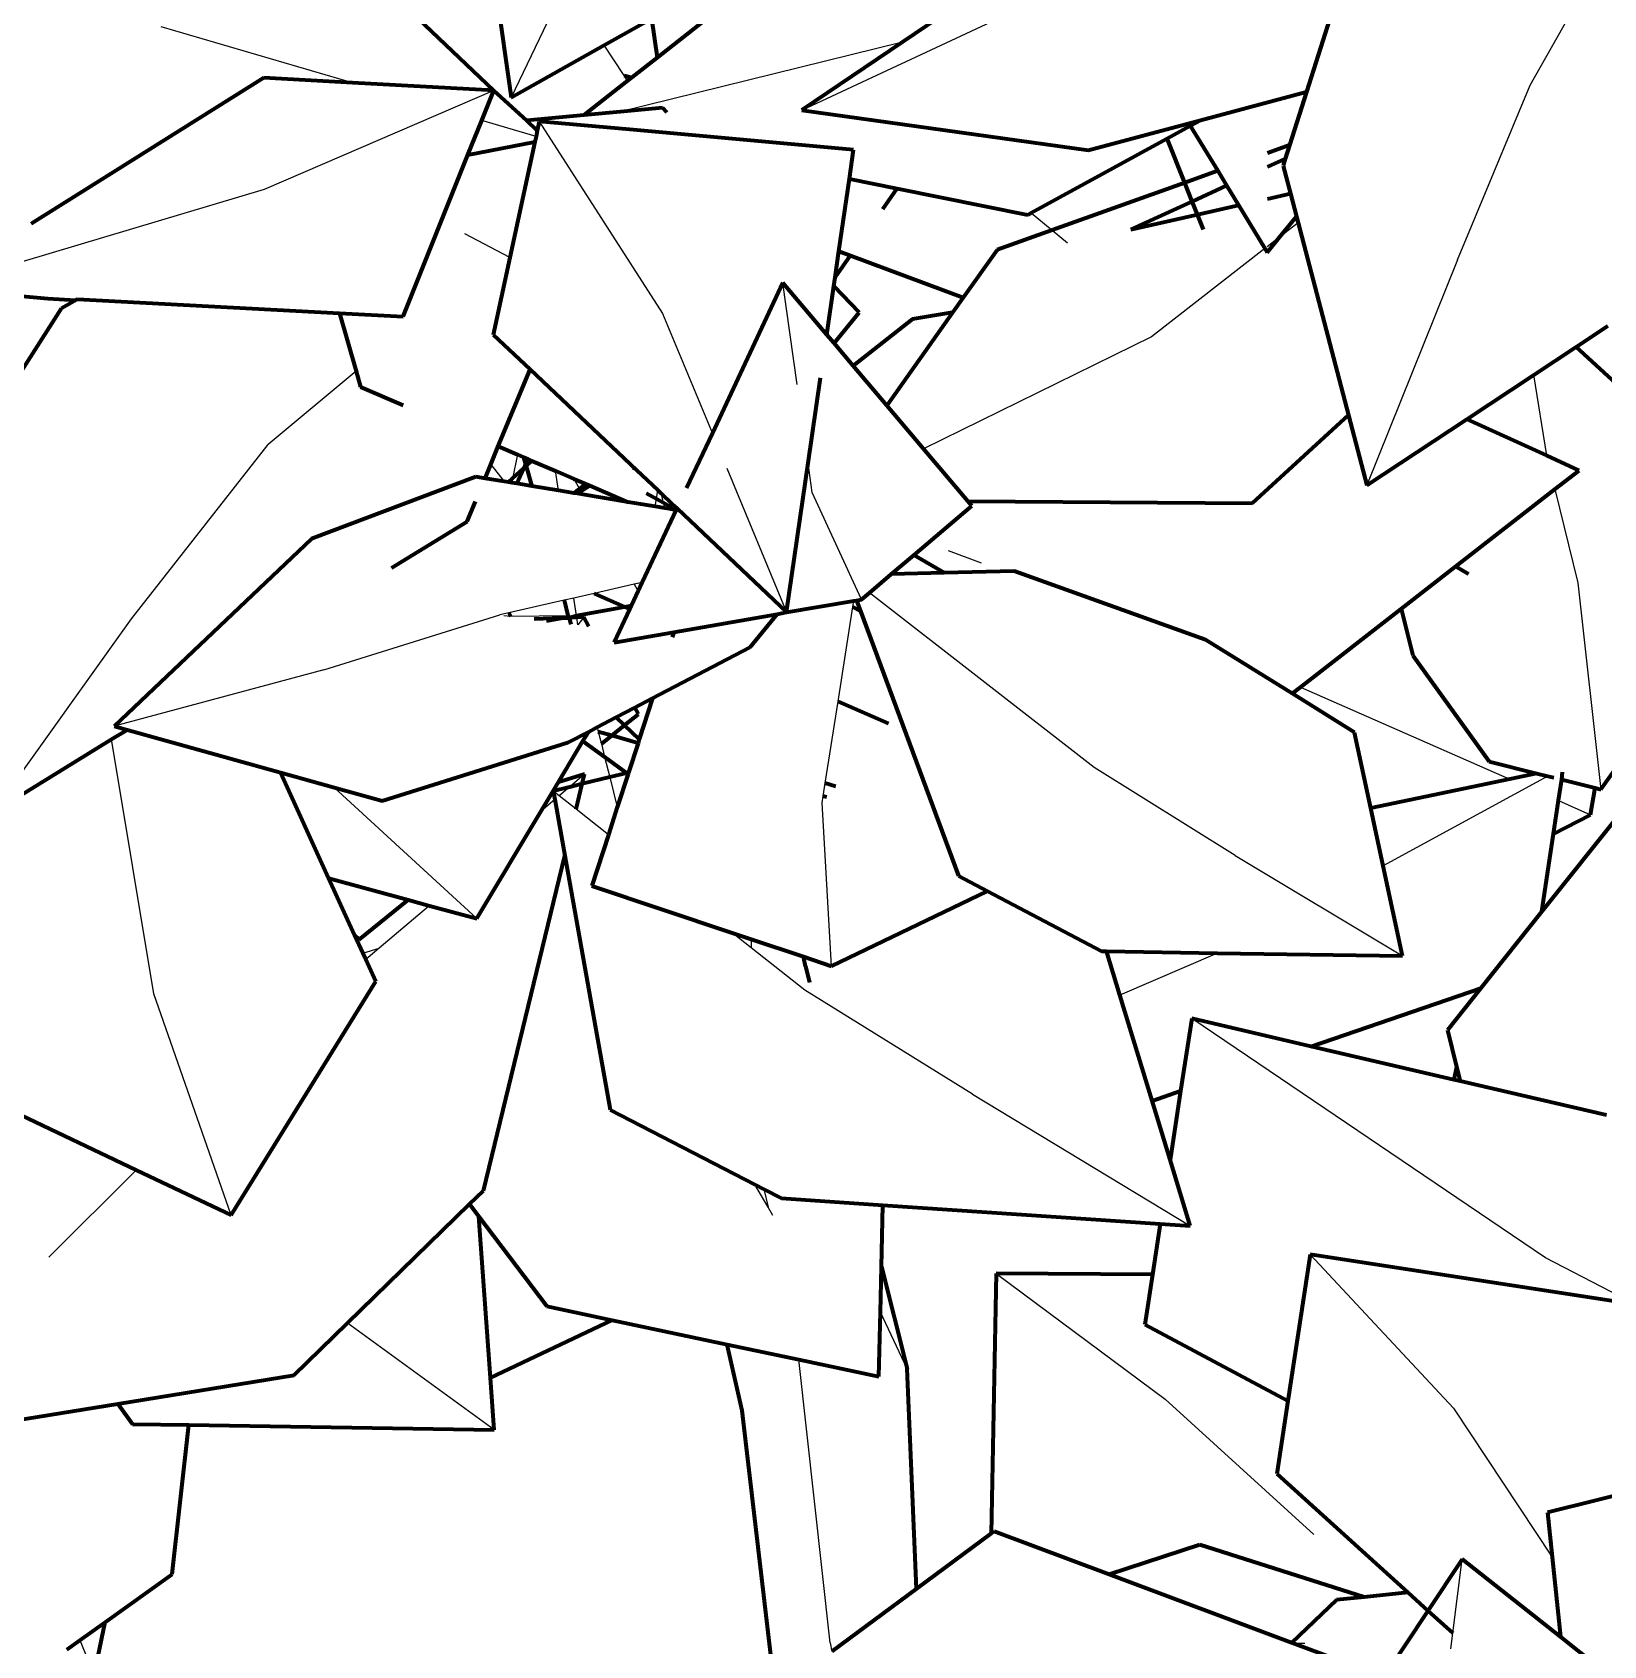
# Model space of a CAD drawing. Header units: millimetres. Extents: x 4307 to 31003, y 2809 to 20009.
# Drawn here: x 7200.2 to 7263.4, y 7876.2 to 7941.1 of the extents above; entities that cross this region are included whole.
import ezdxf

# ---------------------------------------------------------------- set-up
doc = ezdxf.new("R2010")
doc.units = ezdxf.units.MM
doc.layers.add('ProfileEdges', color=7, linetype='Continuous')

msp = doc.modelspace()

# ---------------------------------------------------------------- linework, layer by layer
for p, q in [((7225.941, 7951.994), (7219.493, 7938.483)), ((7260.46, 7938.98), (7266.814, 7950.23)), ((7231.174, 7937.982), (7239.196, 7941.721)), ((7213.11, 7939.08), (7205.415, 7941.33)), ((7224.031, 7939.371), (7223.231, 7940.587)), ((7235.22, 7940.715), (7223.866, 7937.911)), ((7224.171, 7939.158), (7224.031, 7939.371)), ((7257.543, 7931.964), (7260.46, 7938.98)), ((7218.789, 7938.772), (7209.553, 7934.791)), ((7220.49, 7936.923), (7218.305, 7937.562)), ((7220.62, 7937.525), (7225.58, 7929.8)), ((7209.553, 7934.791), (7195.901, 7930.713)), ((7240.392, 7933.843), (7241.239, 7933.15)), ((7241.239, 7933.15), (7241.864, 7932.638)), ((7251.126, 7933.448), (7250.388, 7932.873)), ((7219.44, 7932.057), (7217.633, 7933.007)), ((7250.388, 7932.873), (7249.892, 7932.487)), ((7249.796, 7932.413), (7245.229, 7928.859)), ((7257.543, 7931.964), (7253.889, 7922.893)), ((7230.989, 7926.953), (7230.419, 7931.028)), ((7225.58, 7929.8), (7227.579, 7924.981)), ((7245.229, 7928.859), (7236.073, 7924.353)), ((7213.257, 7927.484), (7209.72, 7924.54)), ((7261.127, 7924.085), (7260.609, 7927.336)), ((7204.22, 7917.527), (7209.72, 7924.54)), ((7219.74, 7924.134), (7219.549, 7923.171)), ((7218.67, 7923.732), (7219.206, 7923.046)), ((7221.389, 7922.683), (7221.276, 7923.473)), ((7224.372, 7923.538), (7224.523, 7923.504)), ((7228.161, 7923.576), (7230.561, 7917.789)), ((7231.597, 7922.6), (7231.431, 7923.785)), ((7219.549, 7923.171), (7219.514, 7922.995)), ((7222.006, 7923.159), (7222.239, 7922.752)), ((7222.239, 7922.752), (7222.297, 7922.651)), ((7225.327, 7922.35), (7225.382, 7922.691)), ((7261.449, 7922.733), (7262.372, 7918.97)), ((7222.297, 7922.651), (7222.372, 7922.52)), ((7225.276, 7922.038), (7225.327, 7922.35)), ((7225.501, 7922.578), (7225.604, 7922.197)), ((7225.604, 7922.197), (7225.664, 7921.973)), ((7233.57, 7918.297), (7231.597, 7922.6)), ((7238.402, 7919.764), (7237.071, 7920.261)), ((7224.439, 7918.915), (7222.824, 7918.546)), ((7224.763, 7918.989), (7224.439, 7918.915)), ((7224.439, 7918.915), (7224.598, 7918.637)), ((7262.372, 7918.97), (7263.304, 7910.668)), ((7221.616, 7918.27), (7219.394, 7917.762)), ((7222.007, 7918.359), (7221.616, 7918.27)), ((7222.824, 7918.546), (7222.007, 7918.359)), ((7222.112, 7917.658), (7222.007, 7918.359)), ((7233.227, 7918.005), (7233.264, 7918.244)), ((7242.929, 7911.545), (7233.895, 7918.573)), ((7198.678, 7909.769), (7204.22, 7917.527)), ((7211.957, 7915.467), (7219.041, 7917.681)), ((7219.394, 7917.762), (7219.041, 7917.681)), ((7219.194, 7917.662), (7219.459, 7917.627)), ((7219.459, 7917.627), (7221.767, 7917.658)), ((7222.124, 7917.574), (7222.112, 7917.658)), ((7222.168, 7917.278), (7222.124, 7917.574)), ((7222.413, 7917.586), (7222.168, 7917.278)), ((7232.632, 7914.206), (7233.227, 7918.005)), ((7211.957, 7915.467), (7203.529, 7913.203)), ((7251.223, 7914.777), (7259.636, 7911.08)), ((7232.116, 7910.912), (7232.632, 7914.206)), ((7222.948, 7913.163), (7222.993, 7912.986)), ((7222.993, 7912.986), (7223.117, 7912.492)), ((7205.123, 7902.441), (7203.428, 7912.681)), ((7223.117, 7912.492), (7223.249, 7911.969)), ((7223.249, 7911.969), (7223.455, 7911.154)), ((7222.443, 7911.272), (7221.833, 7910.756)), ((7223.455, 7911.154), (7223.758, 7909.95)), ((7248.6, 7908.005), (7242.929, 7911.545)), ((7261.172, 7911.198), (7254.546, 7907.596)), ((7212.377, 7910.741), (7218.105, 7905.472)), ((7221.423, 7910.409), (7221.185, 7910.597)), ((7221.833, 7910.756), (7221.423, 7910.409)), ((7222.103, 7909.87), (7221.423, 7910.409)), ((7231.993, 7910.121), (7232.035, 7910.391)), ((7232.035, 7910.391), (7232.116, 7910.912)), ((7221.245, 7910.258), (7220.693, 7909.791)), ((7223.4, 7908.843), (7222.103, 7909.87)), ((7232.375, 7903.561), (7231.993, 7910.121)), ((7261.593, 7910.219), (7262.89, 7909.649)), ((7248.6, 7908.005), (7255.322, 7903.97)), ((7216.162, 7905.954), (7214.179, 7904.275)), ((7229.142, 7904.294), (7228.377, 7904.901)), ((7229.142, 7904.644), (7229.142, 7904.294)), ((7213.527, 7904.081), (7214.179, 7904.275)), ((7214.179, 7904.275), (7213.645, 7903.823)), ((7231.292, 7902.592), (7229.142, 7904.294)), ((7247.886, 7904.086), (7243.966, 7902.389)), ((7238.041, 7898.412), (7231.292, 7902.592)), ((7208.238, 7893.545), (7205.123, 7902.441)), ((7261.073, 7891.834), (7246.853, 7901.449)), ((7238.041, 7898.412), (7246.787, 7893.121)), ((7204.417, 7895.361), (7200.898, 7891.853)), ((7229.817, 7893.868), (7229.291, 7894.777)), ((7229.651, 7894.591), (7229.817, 7893.868)), ((7230.011, 7893.533), (7229.817, 7893.868)), ((7257.374, 7885.784), (7251.612, 7891.968)), ((7268.152, 7888.153), (7261.073, 7891.834)), ((7238.988, 7891.195), (7245.781, 7886.147)), ((7235.418, 7887.364), (7234.334, 7889.639)), ((7218.802, 7884.915), (7212.907, 7889.197)), ((7232.309, 7876.345), (7231.056, 7887.736)), ((7245.781, 7886.147), (7251.756, 7880.706)), ((7257.374, 7885.784), (7261.344, 7879.791)), ((7257.346, 7876.735), (7257.728, 7879.714)), ((7257.266, 7876.112), (7257.346, 7876.735)), ((7202.147, 7876.453), (7202.729, 7875.047)), ((7232.309, 7876.345), (7232.388, 7875.997)), ((7250.908, 7876.338), (7251.395, 7876.333))]:
    msp.add_line(p, q)
at = {"layer": 'ProfileEdges', "lineweight": 211}
for p, q in [((7246.339, 7948.224), (7235.22, 7940.715)), ((7218.14, 7947.896), (7219.493, 7938.483)), ((7218.789, 7938.772), (7213.507, 7943.803)), ((7228.015, 7942.172), (7225.373, 7940.1)), ((7252.687, 7942.564), (7251.467, 7938.711)), ((7223.231, 7940.587), (7225.141, 7941.661)), ((7225.373, 7940.1), (7225.141, 7941.661)), ((7219.493, 7938.483), (7223.231, 7940.587)), ((7235.22, 7940.715), (7231.174, 7937.982)), ((7225.373, 7940.1), (7224.347, 7939.296)), ((7209.55, 7939.274), (7200.198, 7933.408)), ((7213.11, 7939.08), (7209.55, 7939.274)), ((7218.789, 7938.772), (7213.11, 7939.08)), ((7224.171, 7939.158), (7222.408, 7937.774)), ((7224.031, 7939.371), (7224.347, 7939.296)), ((7224.347, 7939.296), (7224.171, 7939.158)), ((7218.305, 7937.562), (7218.789, 7938.772)), ((7220.115, 7937.559), (7218.789, 7938.772)), ((7247.218, 7937.572), (7251.467, 7938.711)), ((7251.467, 7938.711), (7250.787, 7936.564)), ((7222.408, 7937.774), (7220.115, 7937.559)), ((7223.866, 7937.911), (7222.408, 7937.774)), ((7225.569, 7938.071), (7223.866, 7937.911)), ((7225.747, 7937.885), (7225.569, 7938.071)), ((7231.174, 7937.982), (7242.706, 7936.363)), ((7217.75, 7936.179), (7218.305, 7937.562)), ((7220.541, 7937.157), (7220.115, 7937.559)), ((7220.541, 7937.157), (7220.49, 7936.923)), ((7220.62, 7937.525), (7220.541, 7937.157)), ((7224.26, 7937.194), (7220.62, 7937.525)), ((7233.259, 7936.378), (7224.26, 7937.194)), ((7242.706, 7936.363), (7247.218, 7937.572)), ((7245.864, 7936.833), (7246.796, 7937.342)), ((7246.796, 7937.342), (7247.218, 7937.572)), ((7246.796, 7937.342), (7247.898, 7935.531)), ((7217.75, 7936.179), (7220.443, 7936.703)), ((7220.443, 7936.703), (7219.44, 7932.057)), ((7220.49, 7936.923), (7220.443, 7936.703)), ((7233.091, 7935.217), (7233.259, 7936.378)), ((7240.392, 7933.843), (7245.864, 7936.833)), ((7246.576, 7935.058), (7245.864, 7936.833)), ((7250.787, 7936.564), (7249.901, 7936.247)), ((7250.787, 7936.564), (7250.614, 7936.018)), ((7216.892, 7934.036), (7217.75, 7936.179)), ((7250.614, 7936.018), (7249.899, 7935.692)), ((7250.614, 7936.018), (7250.526, 7935.74)), ((7250.526, 7935.74), (7250.818, 7934.624)), ((7232.669, 7932.311), (7233.091, 7935.217)), ((7233.091, 7935.217), (7235.007, 7934.831)), ((7246.576, 7935.058), (7241.239, 7933.15)), ((7247.898, 7935.531), (7246.576, 7935.058)), ((7246.876, 7934.311), (7246.576, 7935.058)), ((7247.898, 7935.531), (7248.257, 7934.942)), ((7234.427, 7933.998), (7235.007, 7934.831)), ((7235.007, 7934.831), (7240.265, 7933.774)), ((7248.257, 7934.942), (7246.876, 7934.311)), ((7248.257, 7934.942), (7248.736, 7934.156)), ((7249.896, 7934.416), (7250.818, 7934.624)), ((7250.818, 7934.624), (7251.059, 7933.705)), ((7216.436, 7932.898), (7216.892, 7934.036)), ((7240.265, 7933.774), (7240.392, 7933.843)), ((7246.876, 7934.311), (7244.401, 7933.181)), ((7244.401, 7933.181), (7247.087, 7933.785)), ((7247.087, 7933.785), (7246.876, 7934.311)), ((7247.087, 7933.785), (7248.736, 7934.156)), ((7247.332, 7933.174), (7247.087, 7933.785)), ((7248.736, 7934.156), (7249.796, 7932.413)), ((7241.239, 7933.15), (7239.03, 7932.361)), ((7250.388, 7932.873), (7251.059, 7933.705)), ((7251.059, 7933.705), (7251.126, 7933.448)), ((7251.126, 7933.448), (7253.151, 7925.715)), ((7215.147, 7929.682), (7216.436, 7932.898)), ((7249.891, 7932.258), (7250.388, 7932.873)), ((7219.44, 7932.057), (7218.769, 7928.95)), ((7232.514, 7931.247), (7232.669, 7932.311)), ((7232.514, 7931.247), (7233.134, 7932.138)), ((7232.669, 7932.311), (7233.134, 7932.138)), ((7233.134, 7932.138), (7237.669, 7930.443)), ((7239.03, 7932.361), (7237.669, 7930.443)), ((7249.796, 7932.413), (7249.891, 7932.258)), ((7232.464, 7930.901), (7232.514, 7931.247)), ((7199.828, 7930.502), (7200.857, 7930.404)), ((7230.419, 7931.028), (7227.579, 7924.981)), ((7232.181, 7928.949), (7230.419, 7931.028)), ((7232.181, 7928.949), (7232.464, 7930.901)), ((7233.477, 7929.848), (7232.464, 7930.901)), ((7201.401, 7930.001), (7196.724, 7922.686)), ((7200.857, 7930.404), (7201.987, 7930.342)), ((7201.987, 7930.342), (7201.401, 7930.001)), ((7202.057, 7930.383), (7201.987, 7930.342)), ((7202.057, 7930.383), (7212.592, 7929.818)), ((7232.472, 7928.605), (7233.477, 7929.848)), ((7237.237, 7929.835), (7234.589, 7926.106)), ((7237.237, 7929.835), (7235.629, 7929.577)), ((7237.669, 7930.443), (7237.237, 7929.835)), ((7212.592, 7929.818), (7213.257, 7927.484)), ((7212.592, 7929.818), (7215.147, 7929.682)), ((7235.629, 7929.577), (7233.24, 7927.698)), ((7262.307, 7928.459), (7263.585, 7929.304)), ((7218.769, 7928.95), (7220.25, 7927.547)), ((7232.472, 7928.605), (7232.181, 7928.949)), ((7233.24, 7927.698), (7232.472, 7928.605)), ((7260.609, 7927.336), (7262.307, 7928.459)), ((7267.507, 7923.696), (7262.307, 7928.459)), ((7213.257, 7927.484), (7213.438, 7926.848)), ((7218.973, 7924.465), (7220.25, 7927.547)), ((7220.25, 7927.547), (7224.523, 7923.504)), ((7234.589, 7926.106), (7233.24, 7927.698)), ((7257.913, 7925.554), (7260.609, 7927.336)), ((7213.438, 7926.848), (7215.154, 7926.109)), ((7231.431, 7923.785), (7231.928, 7927.211)), ((7236.073, 7924.353), (7234.589, 7926.106)), ((7249.294, 7922.178), (7253.151, 7925.715)), ((7253.151, 7925.715), (7253.889, 7922.893)), ((7253.889, 7922.893), (7257.913, 7925.554)), ((7261.127, 7924.085), (7257.913, 7925.554)), ((7227.579, 7924.981), (7226.543, 7922.776)), ((7218.67, 7923.732), (7218.973, 7924.465)), ((7218.973, 7924.465), (7219.74, 7924.134)), ((7219.74, 7924.134), (7219.986, 7924.029)), ((7219.986, 7924.029), (7220.068, 7923.738)), ((7219.986, 7924.029), (7220.163, 7923.952)), ((7237.854, 7922.25), (7236.073, 7924.353)), ((7262.425, 7923.492), (7261.127, 7924.085)), ((7218.439, 7923.173), (7218.67, 7923.732)), ((7219.549, 7923.171), (7219.999, 7923.584)), ((7219.999, 7923.584), (7219.722, 7922.96)), ((7220.068, 7923.738), (7219.999, 7923.584)), ((7219.999, 7923.584), (7220.088, 7923.666)), ((7220.163, 7923.952), (7220.068, 7923.738)), ((7220.068, 7923.738), (7220.088, 7923.666)), ((7220.088, 7923.666), (7220.325, 7923.883)), ((7220.088, 7923.666), (7220.316, 7922.862)), ((7220.163, 7923.952), (7220.325, 7923.883)), ((7220.325, 7923.883), (7221.276, 7923.473)), ((7221.276, 7923.473), (7222.006, 7923.159)), ((7224.523, 7923.504), (7225.382, 7922.691)), ((7230.561, 7917.789), (7231.431, 7923.785)), ((7261.449, 7922.733), (7262.425, 7923.492)), ((7218.066, 7923.235), (7211.458, 7920.744)), ((7218.439, 7923.173), (7218.066, 7923.235)), ((7219.206, 7923.046), (7218.439, 7923.173)), ((7219.381, 7923.017), (7219.206, 7923.046)), ((7219.381, 7923.017), (7219.549, 7923.171)), ((7219.514, 7922.995), (7219.381, 7923.017)), ((7219.722, 7922.96), (7219.514, 7922.995)), ((7220.316, 7922.862), (7219.722, 7922.96)), ((7221.389, 7922.683), (7220.316, 7922.862)), ((7222.012, 7922.58), (7221.389, 7922.683)), ((7222.006, 7923.159), (7222.496, 7922.947)), ((7222.012, 7922.58), (7222.239, 7922.752)), ((7222.239, 7922.752), (7222.496, 7922.947)), ((7222.297, 7922.651), (7222.651, 7922.881)), ((7222.496, 7922.947), (7222.651, 7922.881)), ((7222.651, 7922.881), (7224.19, 7922.218)), ((7225.382, 7922.691), (7225.501, 7922.578)), ((7257.455, 7919.626), (7261.449, 7922.733)), ((7217.722, 7921.444), (7218.053, 7922.243)), ((7222.152, 7922.557), (7222.012, 7922.58)), ((7222.152, 7922.557), (7222.297, 7922.651)), ((7222.372, 7922.52), (7222.152, 7922.557)), ((7224.19, 7922.218), (7222.372, 7922.52)), ((7225.276, 7922.038), (7224.19, 7922.218)), ((7224.917, 7922.575), (7225.327, 7922.35)), ((7225.664, 7921.973), (7225.276, 7922.038)), ((7225.327, 7922.35), (7225.604, 7922.197)), ((7225.501, 7922.578), (7225.98, 7922.124)), ((7225.604, 7922.197), (7225.879, 7922.046)), ((7225.764, 7921.957), (7225.879, 7922.046)), ((7225.879, 7922.046), (7225.98, 7922.124)), ((7225.879, 7922.046), (7225.982, 7921.989)), ((7225.98, 7922.124), (7226.059, 7922.05)), ((7226.059, 7922.05), (7225.982, 7921.989)), ((7226.059, 7922.05), (7226.158, 7921.956)), ((7235.677, 7920.085), (7238.01, 7922.066)), ((7237.854, 7922.25), (7249.294, 7922.178)), ((7238.01, 7922.066), (7237.854, 7922.25)), ((7214.676, 7919.576), (7217.722, 7921.444)), ((7226.129, 7921.896), (7224.763, 7918.989)), ((7225.764, 7921.957), (7225.664, 7921.973)), ((7225.911, 7921.933), (7225.764, 7921.957)), ((7225.982, 7921.989), (7225.911, 7921.933)), ((7226.129, 7921.896), (7225.911, 7921.933)), ((7226.158, 7921.956), (7226.129, 7921.896)), ((7226.158, 7921.956), (7230.561, 7917.789)), ((7211.458, 7920.744), (7203.529, 7913.203)), ((7234.768, 7919.314), (7235.677, 7920.085)), ((7236.895, 7919.368), (7235.677, 7920.085)), ((7255.276, 7917.93), (7257.455, 7919.626)), ((7257.974, 7919.319), (7257.455, 7919.626)), ((7224.763, 7918.989), (7224.598, 7918.637)), ((7233.895, 7918.573), (7234.768, 7919.314)), ((7236.895, 7919.368), (7234.768, 7919.314)), ((7239.711, 7919.438), (7236.895, 7919.368)), ((7247.408, 7916.677), (7239.711, 7919.438)), ((7221.616, 7918.27), (7221.767, 7917.658)), ((7222.824, 7918.546), (7224.044, 7918.006)), ((7224.598, 7918.637), (7224.325, 7918.056)), ((7230.561, 7917.789), (7233.264, 7918.244)), ((7233.264, 7918.244), (7233.373, 7918.263)), ((7233.373, 7918.263), (7233.57, 7918.297)), ((7233.373, 7918.263), (7233.53, 7917.838)), ((7233.57, 7918.297), (7233.895, 7918.573)), ((7219.394, 7917.762), (7219.459, 7917.627)), ((7221.506, 7917.548), (7220.417, 7917.504)), ((7220.907, 7917.44), (7221.506, 7917.548)), ((7221.506, 7917.548), (7221.816, 7917.561)), ((7221.767, 7917.658), (7221.804, 7917.602)), ((7221.804, 7917.602), (7221.816, 7917.561)), ((7221.816, 7917.561), (7222.112, 7917.658)), ((7222.124, 7917.574), (7221.816, 7917.561)), ((7221.816, 7917.561), (7221.886, 7917.314)), ((7222.112, 7917.658), (7224.044, 7918.006)), ((7222.413, 7917.586), (7222.124, 7917.574)), ((7222.619, 7917.22), (7222.413, 7917.586)), ((7224.257, 7917.911), (7223.63, 7916.576)), ((7224.044, 7918.006), (7224.325, 7918.056)), ((7224.044, 7918.006), (7224.257, 7917.911)), ((7224.325, 7918.056), (7224.257, 7917.911)), ((7226.036, 7916.993), (7230.183, 7917.711)), ((7229.099, 7916.383), (7230.183, 7917.711)), ((7230.183, 7917.711), (7230.561, 7917.789)), ((7233.227, 7918.005), (7233.53, 7917.838)), ((7233.53, 7917.838), (7237.478, 7907.185)), ((7251.223, 7914.777), (7255.276, 7917.93)), ((7255.276, 7917.93), (7255.742, 7916.054)), ((7223.63, 7916.576), (7226.036, 7916.993)), ((7226.036, 7916.993), (7225.969, 7916.787)), ((7263.304, 7910.668), (7267.848, 7917.037)), ((7225.174, 7914.329), (7229.099, 7916.383)), ((7250.886, 7914.515), (7247.408, 7916.677)), ((7255.742, 7916.054), (7258.813, 7911.784)), ((7224.458, 7913.954), (7225.174, 7914.329)), ((7225.174, 7914.329), (7224.642, 7912.684)), ((7250.886, 7914.515), (7251.223, 7914.777)), ((7253.398, 7912.953), (7250.886, 7914.515)), ((7223.712, 7913.564), (7224.458, 7913.954)), ((7224.05, 7913.245), (7224.605, 7913.694)), ((7224.605, 7913.694), (7224.458, 7913.954)), ((7232.632, 7914.206), (7234.655, 7913.31)), ((7203.428, 7912.681), (7204.046, 7913.06)), ((7203.529, 7913.203), (7204.046, 7913.06)), ((7204.046, 7913.06), (7210.21, 7911.344)), ((7221.773, 7912.549), (7222.607, 7912.985)), ((7222.376, 7912.599), (7222.607, 7912.985)), ((7222.607, 7912.985), (7222.948, 7913.163)), ((7222.948, 7913.163), (7223.712, 7913.564)), ((7223.536, 7912.83), (7222.993, 7912.986)), ((7223.536, 7912.83), (7224.05, 7913.245)), ((7224.05, 7913.245), (7223.712, 7913.564)), ((7224.642, 7912.684), (7224.05, 7913.245)), ((7254.051, 7909.905), (7253.398, 7912.953)), ((7198.678, 7909.769), (7203.428, 7912.681)), ((7214.308, 7910.204), (7221.773, 7912.549)), ((7221.395, 7910.963), (7222.376, 7912.599)), ((7222.376, 7912.599), (7223.249, 7911.969)), ((7223.117, 7912.492), (7223.536, 7912.83)), ((7224.592, 7912.527), (7223.536, 7912.83)), ((7224.592, 7912.527), (7224.207, 7911.339)), ((7224.642, 7912.684), (7224.592, 7912.527)), ((7223.249, 7911.969), (7224.144, 7911.323)), ((7258.813, 7911.784), (7260.726, 7911.309)), ((7210.21, 7911.344), (7212.377, 7910.741)), ((7212.151, 7907.093), (7210.21, 7911.344)), ((7222.443, 7911.272), (7221.395, 7910.963)), ((7222.349, 7910.883), (7222.443, 7911.272)), ((7223.455, 7911.154), (7222.349, 7910.883)), ((7224.144, 7911.323), (7223.455, 7911.154)), ((7224.191, 7911.289), (7223.758, 7909.95)), ((7224.207, 7911.339), (7224.144, 7911.323)), ((7224.144, 7911.323), (7224.191, 7911.289)), ((7224.207, 7911.339), (7224.191, 7911.289)), ((7259.636, 7911.08), (7254.051, 7909.905)), ((7260.726, 7911.309), (7259.636, 7911.08)), ((7260.726, 7911.309), (7261.172, 7911.198)), ((7261.172, 7911.198), (7261.406, 7911.14)), ((7261.593, 7910.219), (7261.731, 7911.059)), ((7261.731, 7911.059), (7261.764, 7911.37)), ((7261.731, 7911.059), (7263.069, 7910.727)), ((7212.377, 7910.741), (7214.308, 7910.204)), ((7220.693, 7909.791), (7221.185, 7910.597)), ((7221.185, 7910.597), (7221.395, 7910.963)), ((7221.833, 7910.756), (7221.185, 7910.597)), ((7221.185, 7910.597), (7221.245, 7910.258)), ((7222.349, 7910.883), (7221.833, 7910.756)), ((7222.103, 7909.87), (7222.349, 7910.883)), ((7232.183, 7910.348), (7232.035, 7910.391)), ((7232.548, 7910.785), (7232.116, 7910.912)), ((7262.89, 7909.649), (7263.069, 7910.727)), ((7263.069, 7910.727), (7263.304, 7910.668)), ((7218.105, 7905.472), (7220.693, 7909.791)), ((7221.245, 7910.258), (7221.649, 7907.998)), ((7223.758, 7909.95), (7223.4, 7908.843)), ((7254.546, 7907.596), (7254.051, 7909.905)), ((7264.131, 7909.763), (7260.932, 7905.753)), ((7261.396, 7908.885), (7261.593, 7910.219)), ((7261.396, 7908.885), (7262.89, 7909.649)), ((7223.4, 7908.843), (7222.736, 7906.791)), ((7260.932, 7905.753), (7261.396, 7908.885)), ((7218.384, 7894.53), (7221.649, 7907.998)), ((7221.649, 7907.998), (7223.474, 7897.784)), ((7237.478, 7907.185), (7238.643, 7906.572)), ((7255.322, 7903.97), (7254.546, 7907.596)), ((7212.151, 7907.093), (7215.355, 7906.221)), ((7213.198, 7904.802), (7212.151, 7907.093)), ((7222.736, 7906.791), (7228.377, 7904.901)), ((7232.375, 7903.561), (7238.643, 7906.572)), ((7238.643, 7906.572), (7243.229, 7904.159)), ((7213.383, 7904.628), (7215.355, 7906.221)), ((7215.355, 7906.221), (7216.204, 7905.99)), ((7216.162, 7905.954), (7216.204, 7905.99)), ((7216.204, 7905.99), (7218.105, 7905.472)), ((7260.932, 7905.753), (7258.475, 7902.674)), ((7213.198, 7904.802), (7213.383, 7904.628)), ((7213.527, 7904.081), (7213.198, 7904.802)), ((7228.377, 7904.901), (7229.142, 7904.644)), ((7229.142, 7904.644), (7231.245, 7903.94)), ((7213.645, 7903.823), (7213.527, 7904.081)), ((7231.32, 7903.555), (7231.245, 7903.94)), ((7231.245, 7903.94), (7232.375, 7903.561)), ((7243.229, 7904.159), (7243.429, 7904.156)), ((7243.429, 7904.156), (7247.886, 7904.086)), ((7243.966, 7902.389), (7243.429, 7904.156)), ((7247.886, 7904.086), (7255.322, 7903.97)), ((7214.05, 7902.935), (7213.645, 7903.823)), ((7231.32, 7903.555), (7231.487, 7902.895)), ((7208.238, 7893.545), (7214.05, 7902.935)), ((7251.643, 7900.333), (7258.475, 7902.674)), ((7258.475, 7902.674), (7257.13, 7900.987)), ((7245.258, 7898.145), (7243.966, 7902.389)), ((7246.853, 7901.449), (7246.407, 7898.539)), ((7251.643, 7900.333), (7246.853, 7901.449)), ((7257.13, 7900.987), (7257.503, 7899.51)), ((7257.392, 7898.993), (7251.643, 7900.333)), ((7257.503, 7899.51), (7257.392, 7898.993)), ((7257.503, 7899.51), (7257.649, 7898.933)), ((7196.309, 7899.213), (7204.417, 7895.361)), ((7257.649, 7898.933), (7257.392, 7898.993)), ((7263.53, 7897.562), (7257.649, 7898.933)), ((7245.258, 7898.145), (7246.407, 7898.539)), ((7245.982, 7895.765), (7245.258, 7898.145)), ((7246.407, 7898.539), (7245.982, 7895.765)), ((7223.474, 7897.784), (7229.291, 7894.777)), ((7246.787, 7893.121), (7245.982, 7895.765)), ((7204.417, 7895.361), (7208.238, 7893.545)), ((7217.821, 7893.982), (7218.384, 7894.53)), ((7229.291, 7894.777), (7229.651, 7894.591)), ((7229.651, 7894.591), (7230.361, 7894.224)), ((7230.361, 7894.224), (7234.439, 7893.95)), ((7212.907, 7889.197), (7217.821, 7893.982)), ((7217.821, 7893.982), (7218.194, 7893.488)), ((7234.378, 7891.47), (7234.439, 7893.95)), ((7234.439, 7893.95), (7245.589, 7893.201)), ((7218.653, 7887.009), (7218.194, 7893.488)), ((7218.194, 7893.488), (7220.918, 7889.881)), ((7245.589, 7893.201), (7245.276, 7891.164)), ((7245.589, 7893.201), (7246.787, 7893.121)), ((7251.612, 7891.968), (7250.717, 7886.08)), ((7263.806, 7890.093), (7251.612, 7891.968)), ((7234.334, 7889.639), (7234.378, 7891.47)), ((7234.378, 7891.47), (7235.418, 7887.364)), ((7238.988, 7891.195), (7238.795, 7880.743)), ((7245.276, 7891.164), (7238.988, 7891.195)), ((7245.276, 7891.164), (7244.968, 7889.155)), ((7220.918, 7889.881), (7223.547, 7889.325)), ((7234.272, 7887.056), (7234.334, 7889.639)), ((7210.771, 7887.117), (7212.907, 7889.197)), ((7218.653, 7887.009), (7223.547, 7889.325)), ((7223.547, 7889.325), (7228.177, 7888.345)), ((7244.968, 7889.155), (7250.717, 7886.08)), ((7228.779, 7885.686), (7228.177, 7888.345)), ((7228.177, 7888.345), (7231.056, 7887.736)), ((7231.056, 7887.736), (7234.272, 7887.056)), ((7203.67, 7885.959), (7210.771, 7887.117)), ((7218.802, 7884.915), (7218.653, 7887.009)), ((7235.788, 7878.515), (7235.418, 7887.364)), ((7195.098, 7884.562), (7203.67, 7885.959)), ((7203.67, 7885.959), (7204.268, 7885.144)), ((7250.717, 7886.08), (7250.271, 7883.151)), ((7204.268, 7885.144), (7206.529, 7885.109)), ((7205.867, 7879.108), (7206.529, 7885.109)), ((7206.529, 7885.109), (7218.802, 7884.915)), ((7230.112, 7874.311), (7228.779, 7885.686)), ((7250.271, 7883.151), (7255.537, 7878.375)), ((7266.977, 7883.038), (7261.156, 7881.593)), ((7261.156, 7881.593), (7261.344, 7879.791)), ((7238.795, 7880.743), (7235.788, 7878.515)), ((7238.91, 7880.828), (7238.795, 7880.743)), ((7243.527, 7879.101), (7238.91, 7880.828)), ((7247.181, 7880.294), (7243.527, 7879.101)), ((7253.791, 7878.191), (7247.181, 7880.294)), ((7257.728, 7879.714), (7256.349, 7877.639)), ((7261.678, 7876.59), (7257.728, 7879.714)), ((7261.344, 7879.791), (7261.678, 7876.59)), ((7203.172, 7877.185), (7205.867, 7879.108)), ((7250.862, 7876.356), (7243.527, 7879.101)), ((7235.788, 7878.515), (7232.388, 7875.997)), ((7252.669, 7878.073), (7250.862, 7876.356)), ((7253.791, 7878.191), (7252.669, 7878.073)), ((7255.537, 7878.375), (7253.791, 7878.191)), ((7255.537, 7878.375), (7256.349, 7877.639)), ((7256.349, 7877.639), (7254.572, 7874.967)), ((7256.349, 7877.639), (7257.346, 7876.735)), ((7202.147, 7876.453), (7203.172, 7877.185)), ((7202.729, 7875.047), (7203.172, 7877.185)), ((7201.631, 7876.085), (7202.147, 7876.453)), ((7250.908, 7876.338), (7250.862, 7876.356)), ((7254.572, 7874.967), (7250.908, 7876.338)), ((7263.194, 7875.391), (7261.678, 7876.59))]:
    msp.add_line(p, q, dxfattribs=at)

doc.saveas('drawing.dxf')
